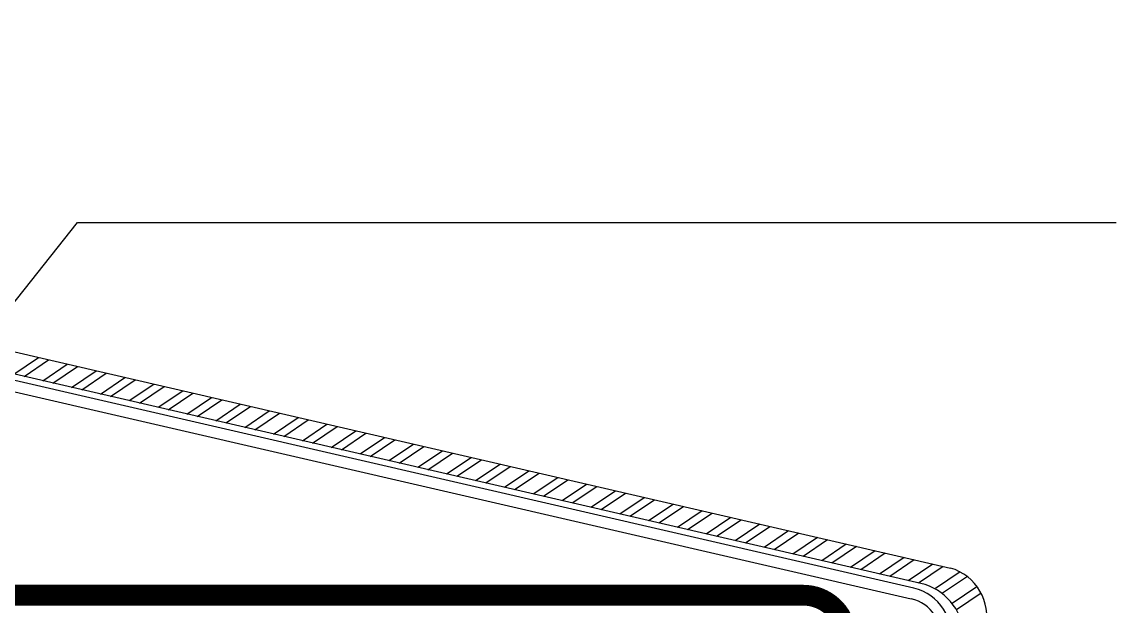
# Model space of a CAD drawing. Header units: inches. Extents: x -763.7 to -743.6, y -114.5 to -97.7.
# Drawn here: x -760.911 to -759.332, y -101.013 to -100.171 of the extents above; entities that cross this region are included whole.
import ezdxf

# ---------------------------------------------------------------- set-up
doc = ezdxf.new("R2010")
doc.units = ezdxf.units.IN
doc.header["$MEASUREMENT"] = 0
for name, color, linetype in [('FSBP-ACCESSORY-FIRESTONE', 7, 'CONTINUOUS'), ('FSBP-ANNO-NOTE', 7, 'CONTINUOUS'), ('FSBP-MEMBRANE', 7, 'CONTINUOUS')]:
    doc.layers.add(name, color=color, linetype=linetype)
doc.styles.add('ARIAL_NAR', font='ARIALN.TTF')
doc.dimstyles.new('FSBP-LEADER', dxfattribs={"dimtxt": 0.1875, "dimasz": 0.25, "dimexe": 0.0625, "dimexo": 0.125, "dimgap": 0.125, "dimtad": 0, "dimtih": 1, "dimtoh": 1, "dimdec": 4, "dimzin": 0, "dimdsep": 46, "dimlunit": 4, "dimtxsty": 'ARIAL_NAR', "dimcen": 0.09375, "dimclrd": 256, "dimclre": 256, "dimclrt": 256, "dimadec": 0, "dimazin": 0, "dimtfac": 1, "dimtdec": 4, "dimtofl": 0, "dimtmove": 0, "dimatfit": 3, "dimfxl": 0, "dimtolj": 1, "dimtzin": 0, "dimlwd": -1, "dimlwe": -1, "dimarcsym": 0})

msp = doc.modelspace()

# ---------------------------------------------------------------- linework, layer by layer
at = {"layer": 'FSBP-ACCESSORY-FIRESTONE'}
for p, q in [((-762.525, -100.2771), (-759.5714, -100.9584)), ((-759.6078, -100.9821), (-762.5005, -100.3149)), ((-759.6245, -100.9875), (-762.4868, -100.3273)), ((-762.4903, -100.3425), (-759.628, -101.0027)), ((-760.923, -100.6787), (-760.8876, -100.6548)), ((-760.9083, -100.6821), (-760.8729, -100.6582)), ((-760.8814, -100.6883), (-760.846, -100.6644)), ((-760.8667, -100.6917), (-760.8313, -100.6678)), ((-760.8398, -100.6979), (-760.8043, -100.674)), ((-760.825, -100.7013), (-760.7896, -100.6774)), ((-760.7981, -100.7075), (-760.7627, -100.6836)), ((-760.7834, -100.7109), (-760.748, -100.687)), ((-760.7565, -100.7171), (-760.7211, -100.6932)), ((-760.7418, -100.7205), (-760.7063, -100.6966)), ((-760.7149, -100.7267), (-760.6794, -100.7028)), ((-760.7001, -100.7301), (-760.6647, -100.7062)), ((-760.6732, -100.7364), (-760.6378, -100.7124)), ((-760.6585, -100.7397), (-760.6231, -100.7158)), ((-760.6316, -100.746), (-760.5962, -100.7221)), ((-760.6169, -100.7493), (-760.5814, -100.7254)), ((-760.5899, -100.7556), (-760.5545, -100.7317)), ((-760.5752, -100.759), (-760.5398, -100.7351)), ((-760.5483, -100.7652), (-760.5129, -100.7413)), ((-760.5336, -100.7686), (-760.4982, -100.7447)), ((-760.5067, -100.7748), (-760.4713, -100.7509)), ((-760.492, -100.7782), (-760.4565, -100.7543)), ((-760.465, -100.7844), (-760.4296, -100.7605)), ((-760.4503, -100.7878), (-760.4149, -100.7639)), ((-760.4234, -100.794), (-760.388, -100.7701)), ((-760.4087, -100.7974), (-760.3733, -100.7735)), ((-760.3818, -100.8036), (-760.3463, -100.7797)), ((-760.367, -100.807), (-760.3316, -100.7831)), ((-760.3401, -100.8132), (-760.3047, -100.7893)), ((-760.3254, -100.8166), (-760.29, -100.7927)), ((-760.2985, -100.8228), (-760.2631, -100.7989)), ((-760.2838, -100.8262), (-760.2484, -100.8023)), ((-760.2569, -100.8324), (-760.2214, -100.8085)), ((-760.2421, -100.8358), (-760.2067, -100.8119)), ((-760.2152, -100.842), (-760.1798, -100.8181)), ((-760.2005, -100.8454), (-760.1651, -100.8215)), ((-760.1736, -100.8516), (-760.1382, -100.8277)), ((-760.1589, -100.855), (-760.1234, -100.8311)), ((-760.1319, -100.8612), (-760.0965, -100.8373)), ((-760.1172, -100.8646), (-760.0818, -100.8407)), ((-760.0903, -100.8708), (-760.0549, -100.8469)), ((-760.0756, -100.8742), (-760.0402, -100.8503)), ((-760.0487, -100.8804), (-760.0133, -100.8565)), ((-760.034, -100.8838), (-759.9985, -100.8599)), ((-760.007, -100.89), (-759.9716, -100.8661)), ((-759.9923, -100.8934), (-759.9569, -100.8695)), ((-759.9654, -100.8996), (-759.93, -100.8757)), ((-759.9507, -100.903), (-759.9153, -100.8791)), ((-759.9238, -100.9092), (-759.8884, -100.8853)), ((-759.909, -100.9126), (-759.8736, -100.8887)), ((-759.8821, -100.9188), (-759.8467, -100.8949)), ((-759.8674, -100.9222), (-759.832, -100.8983)), ((-759.8405, -100.9284), (-759.8051, -100.9045)), ((-759.8258, -100.9318), (-759.7904, -100.9079)), ((-759.7989, -100.938), (-759.7634, -100.9141)), ((-759.7841, -100.9414), (-759.7487, -100.9175)), ((-759.7572, -100.9476), (-759.7218, -100.9237)), ((-759.7425, -100.951), (-759.7071, -100.9271)), ((-759.7156, -100.9572), (-759.6802, -100.9333)), ((-759.7009, -100.9606), (-759.6655, -100.9367)), ((-759.674, -100.9668), (-759.6385, -100.9429)), ((-759.6592, -100.9702), (-759.6238, -100.9463)), ((-759.6323, -100.9764), (-759.5969, -100.9525)), ((-759.6176, -100.9798), (-759.5822, -100.9559)), ((-759.593, -100.9876), (-759.5573, -100.9635)), ((-759.5829, -100.9941), (-759.5471, -100.97)), ((-759.5692, -101.0093), (-759.5332, -100.985)), ((-759.5629, -101.0183), (-759.5274, -100.9943))]:
    msp.add_line(p, q, dxfattribs=at)
for centre, radius, start, end in [((-759.5918, -101.0284), 0.0729, 346.9667, 73.7531), ((-759.6403, -101.056), 0.0703, 349.0117, 77.0117), ((-759.6349, -101.0616), 0.0839, 1.6136, 71.2059), ((-759.6403, -101.056), 0.0547, 349.0117, 77.0117)]:
    msp.add_arc(centre, radius, start, end, dxfattribs=at)
at = {"layer": 'FSBP-MEMBRANE', "linetype": 'Continuous', "const_width": 0.03}
msp.add_lwpolyline([(-760.3046, -100.9976), (-761.7579, -100.9976)], dxfattribs=at)
at = {"layer": 'FSBP-MEMBRANE', "const_width": 0.03}
msp.add_lwpolyline([(-759.7214, -102.7645), (-759.7214, -101.0601, 0.414214), (-759.7839, -100.9976), (-759.8809, -100.9976), (-760.3046, -100.9976)], format="xyb", dxfattribs=at)

# ---------------------------------------------------------------- leaders
at = {"layer": 'FSBP-ANNO-NOTE'}
for points in [[(-761.9654, -100.932), (-761.1728, -99.7146), (-760.1726, -99.7146)], [(-761.738, -101.603), (-760.8312, -100.4602), (-759.3324, -100.4602)]]:
    msp.add_leader(points, dimstyle='FSBP-LEADER', dxfattribs=at)

doc.saveas('drawing.dxf')
